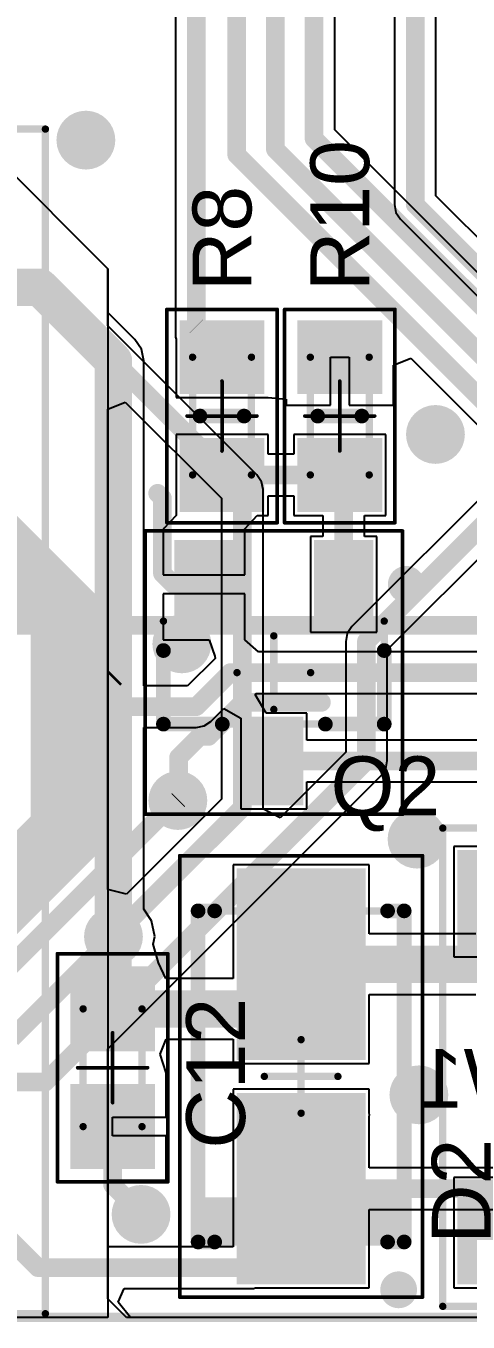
# Model space of a CAD drawing. Header units: inches. Extents: x -2.6 to 46, y -0.6 to 52.9.
# Drawn here: x 27.44 to 33.44, y -0.06 to 17.55 of the extents above; entities that cross this region are included whole.
import ezdxf

# ---------------------------------------------------------------- set-up
doc = ezdxf.new("R2010")
doc.units = ezdxf.units.IN
for name, color, linetype in [('Bottom Layer', 5, 'Continuous'), ('Bottom Overlay', 54, 'Continuous'), ('Bottom Paste', 16, 'Continuous'), ('Bottom Solder', 6, 'Continuous'), ('Mechanical 1', 6, 'Continuous'), ('Mechanical 13', 56, 'Continuous'), ('Mechanical 15', 56, 'Continuous'), ('Multi-Layer', 9, 'Continuous'), ('Top Layer', 1, 'Continuous'), ('Top Overlay', 2, 'Continuous'), ('Top Paste', 8, 'Continuous'), ('Top Solder', 216, 'Continuous')]:
    doc.layers.add(name, color=color, linetype=linetype)
doc.styles.add('Arial', font='', dxfattribs={"height": 0.2})
doc.styles.get('Arial').set_extended_font_data('Arial')

msp = doc.modelspace()

# ---------------------------------------------------------------- hatches: boundary and pattern name
at = {"layer": 'Bottom Layer'}
h = msp.add_hatch(color=5, dxfattribs=at)
edge = h.paths.add_edge_path()
edge.add_arc((28.25, 16), 0.4, 0, 360)
h = msp.add_hatch(color=5, dxfattribs=at)
edge = h.paths.add_edge_path()
edge.add_arc((33, 12), 0.4, 0, 360)
h = msp.add_hatch(color=5, dxfattribs=at)
edge = h.paths.add_edge_path()
edge.add_arc((29.554, 9.154), 0.4, 0, 360)
h = msp.add_hatch(color=5, dxfattribs=at)
edge = h.paths.add_edge_path()
edge.add_arc((29.5, 7.025), 0.4, 0, 360)
h = msp.add_hatch(color=5, dxfattribs=at)
edge = h.paths.add_edge_path()
edge.add_arc((32.75, 6.5), 0.4, 0, 360)
for points in [[(35.4, 5.05), (33.4, 5.05), (33.4, 6.25), (35.4, 6.25)], [(35.4, 0.55), (33.4, 0.55), (33.4, 1.75), (35.4, 1.75)]]:
    msp.add_hatch(color=5, dxfattribs=at).paths.add_polyline_path(points)
h = msp.add_hatch(color=5, dxfattribs=at)
edge = h.paths.add_edge_path()
edge.add_arc((28.625, 5.175), 0.4, 0, 360)
h = msp.add_hatch(color=5, dxfattribs=at)
edge = h.paths.add_edge_path()
edge.add_arc((32.775, 3.025), 0.4, 0, 360)
h = msp.add_hatch(color=5, dxfattribs=at)
edge = h.paths.add_edge_path()
edge.add_arc((29, 1.4), 0.4, 0, 360)
at = {"layer": 'Bottom Paste'}
for points in [[(35.4, 5.05), (33.4, 5.05), (33.4, 6.25), (35.4, 6.25)], [(35.4, 0.55), (33.4, 0.55), (33.4, 1.75), (35.4, 1.75)]]:
    msp.add_hatch(color=16, dxfattribs=at).paths.add_polyline_path(points)
at = {"layer": 'Bottom Solder'}
for points in [[(35.502, 4.948), (33.298, 4.948), (33.298, 6.352), (35.502, 6.352)], [(35.502, 0.448), (33.298, 0.448), (33.298, 1.852), (35.502, 1.852)]]:
    msp.add_hatch(color=6, dxfattribs=at).paths.add_polyline_path(points)
at = {"layer": 'Mechanical 13'}
msp.add_hatch(color=56, dxfattribs=at).paths.add_polyline_path([(29.78, 1.63), (29.78, 1.025), (32.57, 1.025), (32.57, 1.63)])
at = {"layer": 'Top Layer'}
h = msp.add_hatch(color=1, dxfattribs=at)
edge = h.paths.add_edge_path()
edge.add_arc((28.25, 16), 0.4, 0, 360)
for points in [[(29.625, 13.45), (30.575, 13.45), (30.575, 12.65), (29.625, 12.65)], [(31.225, 13.45), (32.175, 13.45), (32.175, 12.65), (31.225, 12.65)], [(30.575, 11.05), (29.625, 11.05), (29.625, 11.85), (30.575, 11.85)], [(32.175, 11.05), (31.225, 11.05), (31.225, 11.85), (32.175, 11.85)], [(29.554, 10.463), (30.154, 10.463), (30.154, 9.463), (29.554, 9.463)], [(31.454, 10.463), (32.054, 10.463), (32.054, 9.463), (31.454, 9.463)], [(30.504, 8.063), (31.104, 8.063), (31.104, 7.063), (30.504, 7.063)], [(30.4, 6), (31.95, 6), (31.95, 3.6), (30.4, 3.6)], [(29.088, 3.718), (28.138, 3.718), (28.138, 4.668), (29.088, 4.668)], [(29.088, 2.118), (28.138, 2.118), (28.138, 3.068), (29.088, 3.068)], [(30.4, 2.95), (31.95, 2.95), (31.95, 0.55), (30.4, 0.55)]]:
    msp.add_hatch(color=1, dxfattribs=at).paths.add_polyline_path(points)
h = msp.add_hatch(color=1, dxfattribs=at)
edge = h.paths.add_edge_path()
edge.add_arc((33, 12), 0.4, 0, 360)
h = msp.add_hatch(color=1, dxfattribs=at)
edge = h.paths.add_edge_path()
edge.add_arc((29.554, 9.154), 0.4, 0, 360)
h = msp.add_hatch(color=1, dxfattribs=at)
edge = h.paths.add_edge_path()
edge.add_arc((29.5, 7.025), 0.4, 0, 360)
h = msp.add_hatch(color=1, dxfattribs=at)
edge = h.paths.add_edge_path()
edge.add_arc((32.75, 6.5), 0.4, 0, 360)
h = msp.add_hatch(color=1, dxfattribs=at)
edge = h.paths.add_edge_path()
edge.add_arc((28.625, 5.175), 0.4, 0, 360)
h = msp.add_hatch(color=1, dxfattribs=at)
edge = h.paths.add_edge_path()
edge.add_arc((32.775, 3.025), 0.4, 0, 360)
h = msp.add_hatch(color=1, dxfattribs=at)
edge = h.paths.add_edge_path()
edge.add_arc((29, 1.4), 0.4, 0, 360)
at = {"layer": 'Top Paste'}
for points in [[(29.625, 13.45), (30.575, 13.45), (30.575, 12.65), (29.625, 12.65)], [(31.225, 13.45), (32.175, 13.45), (32.175, 12.65), (31.225, 12.65)], [(30.575, 11.05), (29.625, 11.05), (29.625, 11.85), (30.575, 11.85)], [(32.175, 11.05), (31.225, 11.05), (31.225, 11.85), (32.175, 11.85)], [(29.554, 10.463), (30.154, 10.463), (30.154, 9.463), (29.554, 9.463)], [(31.454, 10.463), (32.054, 10.463), (32.054, 9.463), (31.454, 9.463)], [(30.504, 8.063), (31.104, 8.063), (31.104, 7.063), (30.504, 7.063)], [(30.4, 6), (31.95, 6), (31.95, 3.6), (30.4, 3.6)], [(29.088, 3.718), (28.138, 3.718), (28.138, 4.668), (29.088, 4.668)], [(29.088, 2.118), (28.138, 2.118), (28.138, 3.068), (29.088, 3.068)], [(30.4, 2.95), (31.95, 2.95), (31.95, 0.55), (30.4, 0.55)]]:
    msp.add_hatch(color=8, dxfattribs=at).paths.add_polyline_path(points)
at = {"layer": 'Top Solder'}
for points in [[(29.523, 13.552), (30.677, 13.552), (30.677, 12.548), (29.523, 12.548)], [(31.123, 13.552), (32.277, 13.552), (32.277, 12.548), (31.123, 12.548)], [(30.677, 10.948), (29.523, 10.948), (29.523, 11.952), (30.677, 11.952)], [(32.277, 10.948), (31.123, 10.948), (31.123, 11.952), (32.277, 11.952)], [(29.452, 10.565), (30.256, 10.565), (30.256, 9.361), (29.452, 9.361)], [(31.352, 10.565), (32.156, 10.565), (32.156, 9.361), (31.352, 9.361)], [(30.402, 8.165), (31.206, 8.165), (31.206, 6.961), (30.402, 6.961)], [(30.298, 6.102), (32.052, 6.102), (32.052, 3.498), (30.298, 3.498)], [(29.19, 3.616), (28.037, 3.616), (28.037, 4.77), (29.19, 4.77)], [(29.19, 2.016), (28.037, 2.016), (28.037, 3.17), (29.19, 3.17)], [(30.298, 3.052), (32.052, 3.052), (32.052, 0.448), (30.298, 0.448)]]:
    msp.add_hatch(color=216, dxfattribs=at).paths.add_polyline_path(points)

# ---------------------------------------------------------------- linework, layer by layer
at = {"layer": 'Bottom Layer'}
for p, q in [((32.443, 18.15), (32.443, 15.125)), ((33.007, 15.242), (33.007, 18.033)), ((28.55, 14.253), (26.438, 16.365)), ((34.692, 13.557), (33.007, 15.242)), ((32.443, 15.125), (32.443, 15.125)), ((32.443, 15.125), (32.464, 15.017)), ((32.464, 15.017), (32.525, 14.925)), ((32.525, 14.925), (34.375, 13.075)), ((28.55, 13.474), (28.55, 14.253)), ((30.575, 11.45), (28.55, 13.474)), ((28.55, 12.344), (28.785, 12.441)), ((28.55, 5.816), (28.55, 12.344)), ((28.785, 12.441), (30.093, 11.133)), ((34.95, 12.475), (31.863, 9.388)), ((32.345, 9.071), (35.267, 11.993)), ((30.636, 11.358), (30.575, 11.45)), ((30.575, 11.45), (30.575, 11.45)), ((30.657, 11.25), (30.636, 11.358)), ((30.093, 11.133), (30.093, 7.042)), ((30.657, 6.925), (30.657, 11.25)), ((30.657, 11.25), (30.657, 11.25)), ((31.863, 9.388), (31.802, 9.296)), ((31.802, 9.296), (31.781, 9.188)), ((31.781, 9.188), (31.781, 9.188)), ((31.781, 9.188), (31.781, 7.68)), ((32.345, 7.563), (32.345, 9.071)), ((31.781, 7.68), (30.889, 6.789)), ((32.263, 7.363), (32.324, 7.455)), ((32.324, 7.455), (32.345, 7.563)), ((28.55, 3.651), (32.263, 7.363)), ((32.263, 7.363), (32.263, 7.363)), ((30.093, 7.042), (28.804, 5.753)), ((30.655, 6.914), (30.657, 6.925)), ((30.889, 6.789), (30.655, 6.914)), ((35.55, 6.4), (33.25, 6.4)), ((33.25, 6.4), (33.25, 4.9)), ((28.804, 5.753), (28.55, 5.816)), ((33.25, 4.9), (35.55, 4.9)), ((28.55, 0.254), (28.55, 3.651)), ((35.55, 1.9), (33.25, 1.9)), ((33.25, 1.9), (33.25, 0.4)), ((33.25, 0.4), (35.55, 0.4)), ((28.804, 0), (28.55, 0.254)), ((45, 0), (28.804, 0))]:
    msp.add_line(p, q, dxfattribs=at)
for points in [[(32.725, 15.125, 0.254, 0.254, 0), (32.725, 18.15, 0.254, 0.254, 0)], [(32.725, 15.125, 0.254, 0.254, 0), (34.575, 13.275, 0.254, 0.254, 0)], [(23.95, 14, 0.254, 0.254, 0), (27.625, 14, 0.254, 0.254, 0)], [(27.625, 14, 0.254, 0.254, 0), (30.375, 11.25, 0.254, 0.254, 0)], [(32.063, 9.188, 0.254, 0.254, 0), (35.15, 12.275, 0.254, 0.254, 0)], [(30.375, 6.925, 0.254, 0.254, 0), (30.375, 11.25, 0.254, 0.254, 0)], [(32.063, 7.563, 0.254, 0.254, 0), (32.063, 9.188, 0.254, 0.254, 0)], [(27.7, 3.2, 0.254, 0.254, 0), (32.063, 7.563, 0.254, 0.254, 0)], [(26.75, 4.3, 0.254, 0.254, 0), (29.475, 7.025, 0.254, 0.254, 0)], [(28.625, 5.175, 0.254, 0.254, 0), (30.375, 6.925, 0.254, 0.254, 0)], [(29.475, 7.025, 0.254, 0.254, 0), (29.5, 7.025, 0.254, 0.254, 0)], [(27.242, 3.792, 0.254, 0.254, 0), (28.625, 5.175, 0.254, 0.254, 0)], [(22.8, 3.2, 0.254, 0.254, 0), (27.7, 3.2, 0.254, 0.254, 0)]]:
    msp.add_lwpolyline(points, format="xyseb", dxfattribs=at)
for points in [[(32.661, 15.125, 0.127, 0.127, 1), (32.788, 15.125, 0.127, 0.127, 1)], [(32.661, 15.125, 0.127, 0.127, 1), (32.788, 15.125, 0.127, 0.127, 1)], [(27.562, 14, 0.127, 0.127, 1), (27.689, 14, 0.127, 0.127, 1)], [(27.562, 14, 0.127, 0.127, 1), (27.689, 14, 0.127, 0.127, 1)], [(30.311, 11.25, 0.127, 0.127, 1), (30.438, 11.25, 0.127, 0.127, 1)], [(30.311, 11.25, 0.127, 0.127, 1), (30.438, 11.25, 0.127, 0.127, 1)], [(31.999, 9.188, 0.127, 0.127, 1), (32.126, 9.188, 0.127, 0.127, 1)], [(31.999, 9.188, 0.127, 0.127, 1), (32.126, 9.188, 0.127, 0.127, 1)], [(31.999, 7.563, 0.127, 0.127, 1), (32.126, 7.563, 0.127, 0.127, 1)], [(31.999, 7.563, 0.127, 0.127, 1), (32.126, 7.563, 0.127, 0.127, 1)], [(29.411, 7.025, 0.127, 0.127, 1), (29.538, 7.025, 0.127, 0.127, 1)], [(29.411, 7.025, 0.127, 0.127, 1), (29.538, 7.025, 0.127, 0.127, 1)], [(29.436, 7.025, 0.127, 0.127, 1), (29.563, 7.025, 0.127, 0.127, 1)], [(30.311, 6.925, 0.127, 0.127, 1), (30.438, 6.925, 0.127, 0.127, 1)], [(30.311, 6.925, 0.127, 0.127, 1), (30.438, 6.925, 0.127, 0.127, 1)], [(28.561, 5.175, 0.127, 0.127, 1), (28.688, 5.175, 0.127, 0.127, 1)], [(28.561, 5.175, 0.127, 0.127, 1), (28.688, 5.175, 0.127, 0.127, 1)], [(27.637, 3.2, 0.127, 0.127, 1), (27.764, 3.2, 0.127, 0.127, 1)], [(27.637, 3.2, 0.127, 0.127, 1), (27.764, 3.2, 0.127, 0.127, 1)]]:
    msp.add_lwpolyline(points, format="xyseb", close=True, dxfattribs=at)
at = {"layer": 'Bottom Overlay'}
for points in [[(26, 11.5, 1, 1, 0), (28, 9.5, 1, 1, 0)], [(28, 6.6, 1, 1, 0), (28, 9.5, 1, 1, 0)], [(26.8, 5.4, 1, 1, 0), (28, 6.6, 1, 1, 0)]]:
    msp.add_lwpolyline(points, format="xyseb", dxfattribs=at)
for points in [[(27.75, 9.5, 0.5, 0.5, 1), (28.25, 9.5, 0.5, 0.5, 1)], [(27.75, 9.5, 0.5, 0.5, 1), (28.25, 9.5, 0.5, 0.5, 1)], [(27.75, 6.6, 0.5, 0.5, 1), (28.25, 6.6, 0.5, 0.5, 1)], [(27.75, 6.6, 0.5, 0.5, 1), (28.25, 6.6, 0.5, 0.5, 1)]]:
    msp.add_lwpolyline(points, format="xyseb", close=True, dxfattribs=at)
at = {"layer": 'Mechanical 1'}
msp.add_lwpolyline([(0, 0, 0.127, 0.127, 0), (45, 0, 0.127, 0.127, 0)], format="xyseb", dxfattribs=at)
at = {"layer": 'Mechanical 13'}
for points in [[(29.7, 11.45, 0.1, 0.1, 0), (29.7, 13.05, 0.1, 0.1, 0)], [(29.7, 13.05, 0.1, 0.1, 0), (30.5, 13.05, 0.1, 0.1, 0)], [(30.5, 11.45, 0.1, 0.1, 0), (30.5, 13.05, 0.1, 0.1, 0)], [(31.3, 11.45, 0.1, 0.1, 0), (31.3, 13.05, 0.1, 0.1, 0)], [(31.3, 13.05, 0.1, 0.1, 0), (32.1, 13.05, 0.1, 0.1, 0)], [(32.1, 11.45, 0.1, 0.1, 0), (32.1, 13.05, 0.1, 0.1, 0)], [(29.7, 11.45, 0.1, 0.1, 0), (30.5, 11.45, 0.1, 0.1, 0)], [(31.3, 11.45, 0.1, 0.1, 0), (32.1, 11.45, 0.1, 0.1, 0)], [(1.15, 9.405, 0.254, 0.254, 0), (43.85, 9.405, 0.254, 0.254, 0)], [(29.304, 9.463, 0.1, 0.1, 0), (32.304, 9.463, 0.1, 0.1, 0)], [(29.304, 8.063, 0.1, 0.1, 0), (29.304, 9.463, 0.1, 0.1, 0)], [(32.304, 8.063, 0.1, 0.1, 0), (32.304, 9.463, 0.1, 0.1, 0)], [(29.304, 8.063, 0.1, 0.1, 0), (32.304, 8.063, 0.1, 0.1, 0)], [(29.78, 5.525, 0.1, 0.1, 0), (32.57, 5.525, 0.1, 0.1, 0)], [(29.78, 1.025, 0.1, 0.1, 0), (29.78, 5.525, 0.1, 0.1, 0)], [(32.57, 1.025, 0.1, 0.1, 0), (32.57, 5.525, 0.1, 0.1, 0)], [(28.213, 4.193, 0.1, 0.1, 0), (29.013, 4.193, 0.1, 0.1, 0)], [(28.213, 2.593, 0.1, 0.1, 0), (28.213, 4.193, 0.1, 0.1, 0)], [(29.013, 2.593, 0.1, 0.1, 0), (29.013, 4.193, 0.1, 0.1, 0)], [(28.213, 2.593, 0.1, 0.1, 0), (29.013, 2.593, 0.1, 0.1, 0)], [(29.78, 1.025, 0.1, 0.1, 0), (32.57, 1.025, 0.1, 0.1, 0)]]:
    msp.add_lwpolyline(points, format="xyseb", dxfattribs=at)
for points in [[(29.675, 13.05, 0.05, 0.05, 1), (29.725, 13.05, 0.05, 0.05, 1)], [(29.675, 13.05, 0.05, 0.05, 1), (29.725, 13.05, 0.05, 0.05, 1)], [(30.475, 13.05, 0.05, 0.05, 1), (30.525, 13.05, 0.05, 0.05, 1)], [(30.475, 13.05, 0.05, 0.05, 1), (30.525, 13.05, 0.05, 0.05, 1)], [(31.275, 13.05, 0.05, 0.05, 1), (31.325, 13.05, 0.05, 0.05, 1)], [(31.275, 13.05, 0.05, 0.05, 1), (31.325, 13.05, 0.05, 0.05, 1)], [(32.075, 13.05, 0.05, 0.05, 1), (32.125, 13.05, 0.05, 0.05, 1)], [(32.075, 13.05, 0.05, 0.05, 1), (32.125, 13.05, 0.05, 0.05, 1)], [(29.675, 11.45, 0.05, 0.05, 1), (29.725, 11.45, 0.05, 0.05, 1)], [(29.675, 11.45, 0.05, 0.05, 1), (29.725, 11.45, 0.05, 0.05, 1)], [(30.475, 11.45, 0.05, 0.05, 1), (30.525, 11.45, 0.05, 0.05, 1)], [(30.475, 11.45, 0.05, 0.05, 1), (30.525, 11.45, 0.05, 0.05, 1)], [(31.275, 11.45, 0.05, 0.05, 1), (31.325, 11.45, 0.05, 0.05, 1)], [(31.275, 11.45, 0.05, 0.05, 1), (31.325, 11.45, 0.05, 0.05, 1)], [(32.075, 11.45, 0.05, 0.05, 1), (32.125, 11.45, 0.05, 0.05, 1)], [(32.075, 11.45, 0.05, 0.05, 1), (32.125, 11.45, 0.05, 0.05, 1)], [(29.279, 9.463, 0.05, 0.05, 1), (29.329, 9.463, 0.05, 0.05, 1)], [(29.279, 9.463, 0.05, 0.05, 1), (29.329, 9.463, 0.05, 0.05, 1)], [(32.279, 9.463, 0.05, 0.05, 1), (32.329, 9.463, 0.05, 0.05, 1)], [(32.279, 9.463, 0.05, 0.05, 1), (32.329, 9.463, 0.05, 0.05, 1)], [(29.279, 8.063, 0.05, 0.05, 1), (29.329, 8.063, 0.05, 0.05, 1)], [(29.279, 8.063, 0.05, 0.05, 1), (29.329, 8.063, 0.05, 0.05, 1)], [(32.279, 8.063, 0.05, 0.05, 1), (32.329, 8.063, 0.05, 0.05, 1)], [(32.279, 8.063, 0.05, 0.05, 1), (32.329, 8.063, 0.05, 0.05, 1)], [(29.755, 5.525, 0.05, 0.05, 1), (29.805, 5.525, 0.05, 0.05, 1)], [(29.755, 5.525, 0.05, 0.05, 1), (29.805, 5.525, 0.05, 0.05, 1)], [(32.545, 5.525, 0.05, 0.05, 1), (32.595, 5.525, 0.05, 0.05, 1)], [(32.545, 5.525, 0.05, 0.05, 1), (32.595, 5.525, 0.05, 0.05, 1)], [(28.188, 4.193, 0.05, 0.05, 1), (28.238, 4.193, 0.05, 0.05, 1)], [(28.188, 4.193, 0.05, 0.05, 1), (28.238, 4.193, 0.05, 0.05, 1)], [(28.988, 4.193, 0.05, 0.05, 1), (29.038, 4.193, 0.05, 0.05, 1)], [(28.988, 4.193, 0.05, 0.05, 1), (29.038, 4.193, 0.05, 0.05, 1)], [(28.188, 2.593, 0.05, 0.05, 1), (28.238, 2.593, 0.05, 0.05, 1)], [(28.188, 2.593, 0.05, 0.05, 1), (28.238, 2.593, 0.05, 0.05, 1)], [(28.988, 2.593, 0.05, 0.05, 1), (29.038, 2.593, 0.05, 0.05, 1)], [(28.988, 2.593, 0.05, 0.05, 1), (29.038, 2.593, 0.05, 0.05, 1)], [(29.755, 1.025, 0.05, 0.05, 1), (29.805, 1.025, 0.05, 0.05, 1)], [(29.755, 1.025, 0.05, 0.05, 1), (29.805, 1.025, 0.05, 0.05, 1)], [(32.545, 1.025, 0.05, 0.05, 1), (32.595, 1.025, 0.05, 0.05, 1)], [(32.545, 1.025, 0.05, 0.05, 1), (32.595, 1.025, 0.05, 0.05, 1)]]:
    msp.add_lwpolyline(points, format="xyseb", close=True, dxfattribs=at)
at = {"layer": 'Mechanical 15'}
for points in [[(7.9, 16.15, 0.1, 0.1, 0), (27.7, 16.15, 0.1, 0.1, 0)], [(27.7, 0.05, 0.1, 0.1, 0), (27.7, 16.15, 0.1, 0.1, 0)], [(29.35, 13.7, 0.05, 0.05, 0), (30.85, 13.7, 0.05, 0.05, 0)], [(29.35, 10.8, 0.05, 0.05, 0), (29.35, 13.7, 0.05, 0.05, 0)], [(30.85, 10.8, 0.05, 0.05, 0), (30.85, 13.7, 0.05, 0.05, 0)], [(30.95, 13.7, 0.05, 0.05, 0), (32.45, 13.7, 0.05, 0.05, 0)], [(30.95, 10.8, 0.05, 0.05, 0), (30.95, 13.7, 0.05, 0.05, 0)], [(32.45, 10.8, 0.05, 0.05, 0), (32.45, 13.7, 0.05, 0.05, 0)], [(30.1, 11.775, 0.05, 0.05, 0), (30.1, 12.725, 0.05, 0.05, 0)], [(31.7, 11.775, 0.05, 0.05, 0), (31.7, 12.725, 0.05, 0.05, 0)], [(29.625, 12.25, 0.05, 0.05, 0), (30.575, 12.25, 0.05, 0.05, 0)], [(31.225, 12.25, 0.05, 0.05, 0), (32.175, 12.25, 0.05, 0.05, 0)], [(29.35, 10.8, 0.05, 0.05, 0), (30.85, 10.8, 0.05, 0.05, 0)], [(30.95, 10.8, 0.05, 0.05, 0), (32.45, 10.8, 0.05, 0.05, 0)], [(29.054, 10.688, 0.05, 0.05, 0), (32.554, 10.688, 0.05, 0.05, 0)], [(29.054, 6.838, 0.05, 0.05, 0), (29.054, 10.688, 0.05, 0.05, 0)], [(32.554, 6.838, 0.05, 0.05, 0), (32.554, 10.688, 0.05, 0.05, 0)], [(30.804, 8.263, 0.1, 0.1, 0), (30.804, 9.263, 0.1, 0.1, 0)], [(30.304, 8.763, 0.1, 0.1, 0), (31.304, 8.763, 0.1, 0.1, 0)], [(29.054, 6.838, 0.05, 0.05, 0), (32.554, 6.838, 0.05, 0.05, 0)], [(33.1, 6.65, 0.1, 0.1, 0), (44.85, 6.65, 0.1, 0.1, 0)], [(33.1, 0.15, 0.1, 0.1, 0), (33.1, 6.65, 0.1, 0.1, 0)], [(29.525, 6.275, 0.05, 0.05, 0), (32.825, 6.275, 0.05, 0.05, 0)], [(29.525, 0.275, 0.05, 0.05, 0), (29.525, 6.275, 0.05, 0.05, 0)], [(32.825, 0.275, 0.05, 0.05, 0), (32.825, 6.275, 0.05, 0.05, 0)], [(27.863, 1.843, 0.05, 0.05, 0), (27.863, 4.943, 0.05, 0.05, 0)], [(27.863, 4.943, 0.05, 0.05, 0), (29.363, 4.943, 0.05, 0.05, 0)], [(29.363, 1.843, 0.05, 0.05, 0), (29.363, 4.943, 0.05, 0.05, 0)], [(29.363, 4.943, 0.05, 0.05, 0), (29.363, 4.943, 0.05, 0.05, 0)], [(28.613, 2.918, 0.05, 0.05, 0), (28.613, 3.868, 0.05, 0.05, 0)], [(31.175, 2.775, 0.1, 0.1, 0), (31.175, 3.775, 0.1, 0.1, 0)], [(28.138, 3.393, 0.05, 0.05, 0), (29.088, 3.393, 0.05, 0.05, 0)], [(30.675, 3.275, 0.1, 0.1, 0), (31.675, 3.275, 0.1, 0.1, 0)], [(27.863, 1.843, 0.05, 0.05, 0), (27.863, 1.843, 0.05, 0.05, 0)], [(27.863, 1.843, 0.05, 0.05, 0), (29.363, 1.843, 0.05, 0.05, 0)], [(29.525, 0.275, 0.05, 0.05, 0), (32.825, 0.275, 0.05, 0.05, 0)], [(33.1, 0.15, 0.1, 0.1, 0), (44.85, 0.15, 0.1, 0.1, 0)], [(7.9, 0.05, 0.1, 0.1, 0), (27.7, 0.05, 0.1, 0.1, 0)]]:
    msp.add_lwpolyline(points, format="xyseb", dxfattribs=at)
for points in [[(27.675, 16.15, 0.05, 0.05, 1), (27.725, 16.15, 0.05, 0.05, 1)], [(27.675, 16.15, 0.05, 0.05, 1), (27.725, 16.15, 0.05, 0.05, 1)], [(29.338, 13.7, 0.025, 0.025, 1), (29.362, 13.7, 0.025, 0.025, 1)], [(29.338, 13.7, 0.025, 0.025, 1), (29.362, 13.7, 0.025, 0.025, 1)], [(30.837, 13.7, 0.025, 0.025, 1), (30.862, 13.7, 0.025, 0.025, 1)], [(30.837, 13.7, 0.025, 0.025, 1), (30.862, 13.7, 0.025, 0.025, 1)], [(30.938, 13.7, 0.025, 0.025, 1), (30.963, 13.7, 0.025, 0.025, 1)], [(30.938, 13.7, 0.025, 0.025, 1), (30.963, 13.7, 0.025, 0.025, 1)], [(32.437, 13.7, 0.025, 0.025, 1), (32.462, 13.7, 0.025, 0.025, 1)], [(32.437, 13.7, 0.025, 0.025, 1), (32.462, 13.7, 0.025, 0.025, 1)], [(30.087, 12.725, 0.025, 0.025, 1), (30.112, 12.725, 0.025, 0.025, 1)], [(31.688, 12.725, 0.025, 0.025, 1), (31.712, 12.725, 0.025, 0.025, 1)], [(29.612, 12.25, 0.025, 0.025, 1), (29.637, 12.25, 0.025, 0.025, 1)], [(30.562, 12.25, 0.025, 0.025, 1), (30.587, 12.25, 0.025, 0.025, 1)], [(31.213, 12.25, 0.025, 0.025, 1), (31.237, 12.25, 0.025, 0.025, 1)], [(32.162, 12.25, 0.025, 0.025, 1), (32.187, 12.25, 0.025, 0.025, 1)], [(30.087, 11.775, 0.025, 0.025, 1), (30.112, 11.775, 0.025, 0.025, 1)], [(31.688, 11.775, 0.025, 0.025, 1), (31.712, 11.775, 0.025, 0.025, 1)], [(29.338, 10.8, 0.025, 0.025, 1), (29.362, 10.8, 0.025, 0.025, 1)], [(29.338, 10.8, 0.025, 0.025, 1), (29.362, 10.8, 0.025, 0.025, 1)], [(30.837, 10.8, 0.025, 0.025, 1), (30.862, 10.8, 0.025, 0.025, 1)], [(30.837, 10.8, 0.025, 0.025, 1), (30.862, 10.8, 0.025, 0.025, 1)], [(30.938, 10.8, 0.025, 0.025, 1), (30.963, 10.8, 0.025, 0.025, 1)], [(30.938, 10.8, 0.025, 0.025, 1), (30.963, 10.8, 0.025, 0.025, 1)], [(32.437, 10.8, 0.025, 0.025, 1), (32.462, 10.8, 0.025, 0.025, 1)], [(32.437, 10.8, 0.025, 0.025, 1), (32.462, 10.8, 0.025, 0.025, 1)], [(29.041, 10.688, 0.025, 0.025, 1), (29.066, 10.688, 0.025, 0.025, 1)], [(29.041, 10.688, 0.025, 0.025, 1), (29.066, 10.688, 0.025, 0.025, 1)], [(32.541, 10.688, 0.025, 0.025, 1), (32.566, 10.688, 0.025, 0.025, 1)], [(32.541, 10.688, 0.025, 0.025, 1), (32.566, 10.688, 0.025, 0.025, 1)], [(30.779, 9.263, 0.05, 0.05, 1), (30.829, 9.263, 0.05, 0.05, 1)], [(30.279, 8.763, 0.05, 0.05, 1), (30.329, 8.763, 0.05, 0.05, 1)], [(31.279, 8.763, 0.05, 0.05, 1), (31.329, 8.763, 0.05, 0.05, 1)], [(30.779, 8.263, 0.05, 0.05, 1), (30.829, 8.263, 0.05, 0.05, 1)], [(29.041, 6.838, 0.025, 0.025, 1), (29.066, 6.838, 0.025, 0.025, 1)], [(29.041, 6.838, 0.025, 0.025, 1), (29.066, 6.838, 0.025, 0.025, 1)], [(32.541, 6.838, 0.025, 0.025, 1), (32.566, 6.838, 0.025, 0.025, 1)], [(32.541, 6.838, 0.025, 0.025, 1), (32.566, 6.838, 0.025, 0.025, 1)], [(33.075, 6.65, 0.05, 0.05, 1), (33.125, 6.65, 0.05, 0.05, 1)], [(33.075, 6.65, 0.05, 0.05, 1), (33.125, 6.65, 0.05, 0.05, 1)], [(29.513, 6.275, 0.025, 0.025, 1), (29.537, 6.275, 0.025, 0.025, 1)], [(29.513, 6.275, 0.025, 0.025, 1), (29.537, 6.275, 0.025, 0.025, 1)], [(32.812, 6.275, 0.025, 0.025, 1), (32.837, 6.275, 0.025, 0.025, 1)], [(32.812, 6.275, 0.025, 0.025, 1), (32.837, 6.275, 0.025, 0.025, 1)], [(27.851, 4.943, 0.025, 0.025, 1), (27.876, 4.943, 0.025, 0.025, 1)], [(27.851, 4.943, 0.025, 0.025, 1), (27.876, 4.943, 0.025, 0.025, 1)], [(29.351, 4.943, 0.025, 0.025, 1), (29.376, 4.943, 0.025, 0.025, 1)], [(29.351, 4.943, 0.025, 0.025, 1), (29.376, 4.943, 0.025, 0.025, 1)], [(29.351, 4.943, 0.025, 0.025, 1), (29.376, 4.943, 0.025, 0.025, 1)], [(29.351, 4.943, 0.025, 0.025, 1), (29.376, 4.943, 0.025, 0.025, 1)], [(28.601, 3.868, 0.025, 0.025, 1), (28.626, 3.868, 0.025, 0.025, 1)], [(31.15, 3.775, 0.05, 0.05, 1), (31.2, 3.775, 0.05, 0.05, 1)], [(28.126, 3.393, 0.025, 0.025, 1), (28.151, 3.393, 0.025, 0.025, 1)], [(29.076, 3.393, 0.025, 0.025, 1), (29.101, 3.393, 0.025, 0.025, 1)], [(30.65, 3.275, 0.05, 0.05, 1), (30.7, 3.275, 0.05, 0.05, 1)], [(31.65, 3.275, 0.05, 0.05, 1), (31.7, 3.275, 0.05, 0.05, 1)], [(28.601, 2.918, 0.025, 0.025, 1), (28.626, 2.918, 0.025, 0.025, 1)], [(31.15, 2.775, 0.05, 0.05, 1), (31.2, 2.775, 0.05, 0.05, 1)], [(27.851, 1.843, 0.025, 0.025, 1), (27.876, 1.843, 0.025, 0.025, 1)], [(27.851, 1.843, 0.025, 0.025, 1), (27.876, 1.843, 0.025, 0.025, 1)], [(27.851, 1.843, 0.025, 0.025, 1), (27.876, 1.843, 0.025, 0.025, 1)], [(27.851, 1.843, 0.025, 0.025, 1), (27.876, 1.843, 0.025, 0.025, 1)], [(29.351, 1.843, 0.025, 0.025, 1), (29.376, 1.843, 0.025, 0.025, 1)], [(29.351, 1.843, 0.025, 0.025, 1), (29.376, 1.843, 0.025, 0.025, 1)], [(29.513, 0.275, 0.025, 0.025, 1), (29.537, 0.275, 0.025, 0.025, 1)], [(29.513, 0.275, 0.025, 0.025, 1), (29.537, 0.275, 0.025, 0.025, 1)], [(32.812, 0.275, 0.025, 0.025, 1), (32.837, 0.275, 0.025, 0.025, 1)], [(32.812, 0.275, 0.025, 0.025, 1), (32.837, 0.275, 0.025, 0.025, 1)], [(33.075, 0.15, 0.05, 0.05, 1), (33.125, 0.15, 0.05, 0.05, 1)], [(33.075, 0.15, 0.05, 0.05, 1), (33.125, 0.15, 0.05, 0.05, 1)], [(27.675, 0.05, 0.05, 0.05, 1), (27.725, 0.05, 0.05, 0.05, 1)], [(27.675, 0.05, 0.05, 0.05, 1), (27.725, 0.05, 0.05, 0.05, 1)]]:
    msp.add_lwpolyline(points, format="xyseb", close=True, dxfattribs=at)
at = {"layer": 'Multi-Layer'}
for p, q in [((26.438, 16.365), (28.55, 14.253)), ((28.55, 14.253), (28.55, 0)), ((28.55, 0), (0, 0))]:
    msp.add_line(p, q, dxfattribs=at)
at = {"layer": 'Top Layer'}
for p, q in [((31.632, 16.138), (31.632, 20.442)), ((29.468, 17.808), (29.468, 13.472)), ((28.55, 14.253), (26.438, 16.365)), ((34.813, 12.957), (31.632, 16.138)), ((28.55, 13.658), (28.55, 14.253)), ((28.916, 13.291), (28.55, 13.658)), ((29.468, 13.472), (29.468, 13.472)), ((29.468, 13.472), (29.47, 13.462)), ((29.47, 13.462), (29.47, 13.323)), ((29.006, 13.158), (28.916, 13.291)), ((29.47, 13.323), (29.47, 13.323)), ((29.47, 13.323), (29.475, 13.296)), ((29.475, 13.296), (29.475, 12.5)), ((29.037, 13), (29.006, 13.158)), ((31.573, 12.396), (31.573, 13.05)), ((31.573, 13.05), (31.827, 13.05)), ((31.827, 13.05), (31.827, 12.396)), ((32.429, 12.94), (32.664, 13.037)), ((32.664, 13.037), (34.718, 10.983)), ((29.037, 8.582), (29.037, 13)), ((32.429, 12.396), (32.429, 12.94)), ((29.475, 12.5), (30.725, 12.5)), ((30.725, 12.5), (30.725, 12.5)), ((30.725, 12.5), (30.971, 12.481)), ((30.971, 12.481), (30.971, 12.396)), ((30.971, 12.396), (31.573, 12.396)), ((31.827, 12.396), (32.429, 12.396)), ((30.725, 12), (29.475, 12)), ((29.475, 12), (29.475, 10.971)), ((30.725, 11.732), (30.725, 12)), ((32.325, 12), (31.075, 12)), ((31.075, 12), (31.075, 11.732)), ((32.325, 10.9), (32.325, 12)), ((31.075, 11.732), (30.725, 11.732)), ((30.725, 10.9), (30.725, 11.168)), ((30.725, 11.168), (31.075, 11.168)), ((31.075, 11.168), (31.075, 10.9)), ((29.475, 10.971), (29.475, 10.9)), ((29.475, 10.9), (29.304, 10.717)), ((30.408, 10.717), (30.579, 10.9)), ((30.579, 10.9), (30.725, 10.9)), ((31.075, 10.9), (31.471, 10.9)), ((31.471, 10.9), (31.471, 10.613)), ((32.036, 10.613), (32.036, 10.9)), ((32.036, 10.9), (32.325, 10.9)), ((29.304, 10.717), (29.3, 10.717)), ((29.3, 10.717), (29.3, 10.09)), ((30.408, 10.646), (30.408, 10.717)), ((30.408, 10.09), (30.408, 10.646)), ((31.471, 10.613), (31.304, 10.613)), ((31.304, 10.613), (31.304, 9.313)), ((32.204, 10.613), (32.036, 10.613)), ((32.204, 9.313), (32.204, 10.613)), ((29.3, 10.09), (30.408, 10.09)), ((30.408, 9.836), (29.3, 9.836)), ((29.3, 9.836), (29.3, 9.209)), ((30.408, 9.299), (30.408, 9.836)), ((29.3, 9.209), (29.925, 9.209)), ((29.925, 9.209), (30.004, 8.988)), ((30.408, 9.209), (30.408, 9.299)), ((30.594, 9.045), (30.408, 9.209)), ((31.304, 9.313), (32.204, 9.313)), ((30.004, 8.988), (30.006, 8.955)), ((36.012, 9.045), (30.594, 9.045)), ((30.006, 8.955), (29.633, 8.582)), ((29.633, 8.582), (29.037, 8.582)), ((30.552, 8.467), (30.56, 8.481)), ((30.699, 8.213), (30.552, 8.467)), ((30.56, 8.481), (35.895, 8.481)), ((29.95, 8.1), (30.126, 8.277)), ((30.126, 8.277), (30.354, 8.145)), ((30.354, 8.145), (30.354, 6.913)), ((31.254, 8.213), (30.699, 8.213)), ((31.254, 7.845), (31.254, 8.213)), ((29.037, 5.549), (29.037, 8.018)), ((29.037, 8.018), (29.75, 8.018)), ((29.75, 8.018), (29.858, 8.039)), ((29.75, 8.018), (29.75, 8.018)), ((29.858, 8.039), (29.95, 8.1)), ((35.637, 7.845), (31.254, 7.845)), ((31.254, 6.913), (31.254, 7.281)), ((31.254, 7.281), (35.52, 7.281)), ((30.354, 6.913), (31.254, 6.913)), ((32.1, 6.15), (30.25, 6.15)), ((30.25, 6.15), (30.25, 4.605)), ((32.1, 5.212), (32.1, 6.15)), ((29.143, 5.39), (29.037, 5.549)), ((29.186, 5.175), (29.143, 5.39)), ((29.165, 5.072), (29.186, 5.175)), ((33.55, 5.212), (32.1, 5.212)), ((29.238, 4.818), (29.165, 5.072)), ((29.337, 4.605), (29.238, 4.818)), ((29.238, 4.818), (29.238, 4.818)), ((30.25, 4.605), (29.337, 4.605)), ((32.1, 3.45), (32.1, 4.388)), ((32.1, 4.388), (33.55, 4.388)), ((29.261, 3.576), (29.342, 3.781)), ((29.342, 3.781), (30.25, 3.781)), ((30.25, 3.781), (30.25, 3.45)), ((29.342, 3.322), (29.261, 3.576)), ((30.25, 3.45), (32.1, 3.45)), ((29.342, 2.72), (29.342, 3.322)), ((29.342, 3.322), (29.342, 3.322)), ((32.1, 3.1), (30.25, 3.1)), ((30.25, 3.1), (30.25, 0.959)), ((32.1, 2.78), (32.1, 3.1)), ((28.613, 2.466), (28.613, 2.72)), ((28.613, 2.72), (29.342, 2.72)), ((32.105, 2.753), (32.1, 2.78)), ((32.1, 2.726), (32.105, 2.753)), ((32.1, 2.032), (32.1, 2.726)), ((29.342, 2.466), (28.613, 2.466)), ((29.342, 1.864), (29.342, 2.466)), ((34.783, 2.032), (32.1, 2.032)), ((28.55, 0.959), (28.55, 1.864)), ((28.55, 1.864), (29.342, 1.864)), ((32.1, 0.4), (32.1, 1.468)), ((32.1, 1.468), (34.9, 1.468)), ((30.25, 0.959), (28.55, 0.959)), ((28.691, 0.207), (28.769, 0.395)), ((28.769, 0.395), (30.527, 0.395)), ((30.527, 0.395), (30.554, 0.4)), ((30.527, 0.395), (30.527, 0.395)), ((30.554, 0.4), (32.1, 0.4)), ((28.855, 0), (28.691, 0.207)), ((45, 0), (28.855, 0))]:
    msp.add_line(p, q, dxfattribs=at)
for points in [[(31.35, 16.021, 0.254, 0.254, 0), (31.35, 21.78, 0.254, 0.254, 0)], [(30.825, 15.875, 0.254, 0.254, 0), (30.825, 19.25, 0.254, 0.254, 0)], [(30.3, 15.8, 0.254, 0.254, 0), (30.3, 18.625, 0.254, 0.254, 0)], [(29.75, 13.472, 0.254, 0.254, 0), (29.75, 17.925, 0.254, 0.254, 0)], [(31.35, 16.021, 0.254, 0.254, 0), (34.696, 12.675, 0.254, 0.254, 0)], [(30.3, 15.8, 0.254, 0.254, 0), (35, 11.1, 0.254, 0.254, 0)], [(30.825, 15.875, 0.254, 0.254, 0), (36.1, 10.6, 0.254, 0.254, 0)], [(23.95, 14, 0.508, 0.508, 0), (27.625, 14, 0.508, 0.508, 0)], [(27.625, 14, 0.508, 0.508, 0), (28.625, 13, 0.508, 0.508, 0)], [(29.75, 13.472, 0.254, 0.254, 0), (29.752, 13.47, 0.254, 0.254, 0)], [(29.752, 13.323, 0.254, 0.254, 0), (29.752, 13.47, 0.254, 0.254, 0)], [(29.752, 13.323, 0.254, 0.254, 0), (30.025, 13.05, 0.254, 0.254, 0)], [(28.625, 8.675, 0.508, 0.508, 0), (28.625, 13, 0.508, 0.508, 0)], [(30.025, 13.05, 0.254, 0.254, 0), (30.1, 13.05, 0.254, 0.254, 0)], [(30.1, 11.45, 0.254, 0.254, 0), (31.7, 11.45, 0.254, 0.254, 0)], [(31.648, 11.45, 0.254, 0.254, 0), (31.754, 11.344, 0.254, 0.254, 0)], [(31.648, 11.45, 0.254, 0.254, 0), (31.7, 11.45, 0.254, 0.254, 0)], [(31.754, 9.963, 0.254, 0.254, 0), (31.754, 11.344, 0.254, 0.254, 0)], [(29.225, 11.2, 0.254, 0.254, 0), (29.291, 11.134, 0.254, 0.254, 0)], [(29.291, 10.112, 0.254, 0.254, 0), (29.291, 11.134, 0.254, 0.254, 0)], [(29.291, 10.112, 0.254, 0.254, 0), (29.44, 9.963, 0.254, 0.254, 0)], [(29.44, 9.963, 0.254, 0.254, 0), (29.854, 9.963, 0.254, 0.254, 0)], [(29.681, 9.79, 0.254, 0.254, 0), (29.854, 9.963, 0.254, 0.254, 0)], [(29.681, 9.429, 0.254, 0.254, 0), (29.681, 9.79, 0.254, 0.254, 0)], [(29.554, 9.302, 0.254, 0.254, 0), (29.681, 9.429, 0.254, 0.254, 0)], [(29.554, 9.154, 0.254, 0.254, 0), (29.554, 9.302, 0.254, 0.254, 0)], [(28.625, 8.3, 0.508, 0.508, 0), (28.625, 8.675, 0.508, 0.508, 0)], [(28.625, 8.675, 0.254, 0.254, 0), (28.65, 8.7, 0.254, 0.254, 0)], [(29.75, 8.3, 0.254, 0.254, 0), (30.213, 8.763, 0.254, 0.254, 0)], [(30.213, 8.763, 0.254, 0.254, 0), (36.012, 8.763, 0.254, 0.254, 0)], [(28.625, 5.175, 0.508, 0.508, 0), (28.625, 8.3, 0.508, 0.508, 0)], [(29.917, 7.896, 0.254, 0.254, 0), (30.38, 8.359, 0.254, 0.254, 0)], [(30.38, 8.359, 0.254, 0.254, 0), (31.45, 8.359, 0.254, 0.254, 0)], [(28.625, 8.3, 0.254, 0.254, 0), (29.75, 8.3, 0.254, 0.254, 0)], [(29.511, 7.611, 0.254, 0.254, 0), (29.796, 7.896, 0.254, 0.254, 0)], [(29.796, 7.896, 0.254, 0.254, 0), (29.917, 7.896, 0.254, 0.254, 0)], [(29.511, 7.036, 0.254, 0.254, 0), (29.511, 7.611, 0.254, 0.254, 0)], [(30.804, 7.563, 0.254, 0.254, 0), (31.829, 7.563, 0.254, 0.254, 0)], [(31.829, 7.563, 0.254, 0.254, 0), (35.637, 7.563, 0.254, 0.254, 0)], [(29.5, 7.025, 0.254, 0.254, 0), (29.511, 7.036, 0.254, 0.254, 0)], [(30.924, 5.051, 0.508, 0.508, 0), (30.924, 5.332, 0.508, 0.508, 0)], [(28.619, 5.169, 0.508, 0.508, 0), (28.625, 5.175, 0.508, 0.508, 0)], [(28.619, 4.199, 0.508, 0.508, 0), (28.619, 5.169, 0.508, 0.508, 0)], [(30.654, 4.193, 0.508, 0.508, 0), (31.175, 4.714, 0.508, 0.508, 0)], [(31.175, 4.8, 0.508, 0.508, 0), (34.1, 4.8, 0.508, 0.508, 0)], [(31.175, 4.714, 0.508, 0.508, 0), (31.175, 4.8, 0.508, 0.508, 0)], [(28.613, 4.193, 0.508, 0.508, 0), (28.619, 4.199, 0.508, 0.508, 0)], [(28.613, 4.193, 0.508, 0.508, 0), (30.654, 4.193, 0.508, 0.508, 0)], [(31.175, 2.105, 0.254, 0.254, 0), (31.823, 2.753, 0.254, 0.254, 0)], [(28.613, 1.801, 0.254, 0.254, 0), (28.613, 2.593, 0.254, 0.254, 0)], [(26.275, 2, 0.254, 0.254, 0), (27.598, 0.677, 0.254, 0.254, 0)], [(31.175, 1.75, 0.254, 0.254, 0), (31.175, 2.105, 0.254, 0.254, 0)], [(28.613, 1.801, 0.254, 0.254, 0), (29, 1.414, 0.254, 0.254, 0)], [(31.175, 1.325, 0.254, 0.254, 0), (31.175, 1.75, 0.254, 0.254, 0)], [(31.175, 1.75, 0.254, 0.254, 0), (34.9, 1.75, 0.254, 0.254, 0)], [(29, 1.4, 0.254, 0.254, 0), (29, 1.414, 0.254, 0.254, 0)], [(30.527, 0.677, 0.254, 0.254, 0), (31.175, 1.325, 0.254, 0.254, 0)], [(27.598, 0.677, 0.254, 0.254, 0), (30.527, 0.677, 0.254, 0.254, 0)]]:
    msp.add_lwpolyline(points, format="xyseb", dxfattribs=at)
for points in [[(31.287, 16.021, 0.127, 0.127, 1), (31.414, 16.021, 0.127, 0.127, 1)], [(31.287, 16.021, 0.127, 0.127, 1), (31.414, 16.021, 0.127, 0.127, 1)], [(30.237, 15.8, 0.127, 0.127, 1), (30.364, 15.8, 0.127, 0.127, 1)], [(30.237, 15.8, 0.127, 0.127, 1), (30.364, 15.8, 0.127, 0.127, 1)], [(30.762, 15.875, 0.127, 0.127, 1), (30.889, 15.875, 0.127, 0.127, 1)], [(30.762, 15.875, 0.127, 0.127, 1), (30.889, 15.875, 0.127, 0.127, 1)], [(27.498, 14, 0.254, 0.254, 1), (27.752, 14, 0.254, 0.254, 1)], [(27.498, 14, 0.254, 0.254, 1), (27.752, 14, 0.254, 0.254, 1)], [(29.686, 13.472, 0.127, 0.127, 1), (29.813, 13.472, 0.127, 0.127, 1)], [(29.686, 13.472, 0.127, 0.127, 1), (29.813, 13.472, 0.127, 0.127, 1)], [(29.688, 13.47, 0.127, 0.127, 1), (29.815, 13.47, 0.127, 0.127, 1)], [(29.688, 13.47, 0.127, 0.127, 1), (29.815, 13.47, 0.127, 0.127, 1)], [(29.688, 13.323, 0.127, 0.127, 1), (29.815, 13.323, 0.127, 0.127, 1)], [(29.688, 13.323, 0.127, 0.127, 1), (29.815, 13.323, 0.127, 0.127, 1)], [(28.498, 13, 0.254, 0.254, 1), (28.752, 13, 0.254, 0.254, 1)], [(28.498, 13, 0.254, 0.254, 1), (28.752, 13, 0.254, 0.254, 1)], [(29.961, 13.05, 0.127, 0.127, 1), (30.088, 13.05, 0.127, 0.127, 1)], [(29.961, 13.05, 0.127, 0.127, 1), (30.088, 13.05, 0.127, 0.127, 1)], [(30.037, 13.05, 0.127, 0.127, 1), (30.164, 13.05, 0.127, 0.127, 1)], [(30.037, 11.45, 0.127, 0.127, 1), (30.164, 11.45, 0.127, 0.127, 1)], [(31.584, 11.45, 0.127, 0.127, 1), (31.711, 11.45, 0.127, 0.127, 1)], [(31.584, 11.45, 0.127, 0.127, 1), (31.711, 11.45, 0.127, 0.127, 1)], [(31.636, 11.45, 0.127, 0.127, 1), (31.763, 11.45, 0.127, 0.127, 1)], [(31.637, 11.45, 0.127, 0.127, 1), (31.764, 11.45, 0.127, 0.127, 1)], [(31.69, 11.344, 0.127, 0.127, 1), (31.817, 11.344, 0.127, 0.127, 1)], [(31.69, 11.344, 0.127, 0.127, 1), (31.817, 11.344, 0.127, 0.127, 1)], [(29.162, 11.2, 0.127, 0.127, 1), (29.289, 11.2, 0.127, 0.127, 1)], [(29.227, 11.134, 0.127, 0.127, 1), (29.354, 11.134, 0.127, 0.127, 1)], [(29.227, 11.134, 0.127, 0.127, 1), (29.354, 11.134, 0.127, 0.127, 1)], [(29.227, 10.112, 0.127, 0.127, 1), (29.354, 10.112, 0.127, 0.127, 1)], [(29.227, 10.112, 0.127, 0.127, 1), (29.354, 10.112, 0.127, 0.127, 1)], [(29.376, 9.963, 0.127, 0.127, 1), (29.503, 9.963, 0.127, 0.127, 1)], [(29.376, 9.963, 0.127, 0.127, 1), (29.503, 9.963, 0.127, 0.127, 1)], [(29.79, 9.963, 0.127, 0.127, 1), (29.917, 9.963, 0.127, 0.127, 1)], [(29.79, 9.963, 0.127, 0.127, 1), (29.917, 9.963, 0.127, 0.127, 1)], [(31.69, 9.963, 0.127, 0.127, 1), (31.817, 9.963, 0.127, 0.127, 1)], [(29.617, 9.79, 0.127, 0.127, 1), (29.744, 9.79, 0.127, 0.127, 1)], [(29.617, 9.79, 0.127, 0.127, 1), (29.744, 9.79, 0.127, 0.127, 1)], [(29.617, 9.429, 0.127, 0.127, 1), (29.744, 9.429, 0.127, 0.127, 1)], [(29.617, 9.429, 0.127, 0.127, 1), (29.744, 9.429, 0.127, 0.127, 1)], [(29.491, 9.302, 0.127, 0.127, 1), (29.618, 9.302, 0.127, 0.127, 1)], [(29.491, 9.302, 0.127, 0.127, 1), (29.618, 9.302, 0.127, 0.127, 1)], [(29.491, 9.154, 0.127, 0.127, 1), (29.618, 9.154, 0.127, 0.127, 1)], [(28.498, 8.675, 0.254, 0.254, 1), (28.752, 8.675, 0.254, 0.254, 1)], [(28.498, 8.675, 0.254, 0.254, 1), (28.752, 8.675, 0.254, 0.254, 1)], [(28.587, 8.7, 0.127, 0.127, 1), (28.714, 8.7, 0.127, 0.127, 1)], [(30.15, 8.763, 0.127, 0.127, 1), (30.277, 8.763, 0.127, 0.127, 1)], [(30.15, 8.763, 0.127, 0.127, 1), (30.277, 8.763, 0.127, 0.127, 1)], [(28.561, 8.675, 0.127, 0.127, 1), (28.688, 8.675, 0.127, 0.127, 1)], [(28.498, 8.3, 0.254, 0.254, 1), (28.752, 8.3, 0.254, 0.254, 1)], [(28.498, 8.3, 0.254, 0.254, 1), (28.752, 8.3, 0.254, 0.254, 1)], [(30.317, 8.359, 0.127, 0.127, 1), (30.444, 8.359, 0.127, 0.127, 1)], [(30.317, 8.359, 0.127, 0.127, 1), (30.444, 8.359, 0.127, 0.127, 1)], [(31.387, 8.359, 0.127, 0.127, 1), (31.514, 8.359, 0.127, 0.127, 1)], [(28.561, 8.3, 0.127, 0.127, 1), (28.688, 8.3, 0.127, 0.127, 1)], [(29.686, 8.3, 0.127, 0.127, 1), (29.813, 8.3, 0.127, 0.127, 1)], [(29.686, 8.3, 0.127, 0.127, 1), (29.813, 8.3, 0.127, 0.127, 1)], [(29.733, 7.896, 0.127, 0.127, 1), (29.86, 7.896, 0.127, 0.127, 1)], [(29.733, 7.896, 0.127, 0.127, 1), (29.86, 7.896, 0.127, 0.127, 1)], [(29.854, 7.896, 0.127, 0.127, 1), (29.981, 7.896, 0.127, 0.127, 1)], [(29.854, 7.896, 0.127, 0.127, 1), (29.981, 7.896, 0.127, 0.127, 1)], [(29.447, 7.611, 0.127, 0.127, 1), (29.574, 7.611, 0.127, 0.127, 1)], [(29.447, 7.611, 0.127, 0.127, 1), (29.574, 7.611, 0.127, 0.127, 1)], [(30.74, 7.563, 0.127, 0.127, 1), (30.867, 7.563, 0.127, 0.127, 1)], [(31.765, 7.563, 0.127, 0.127, 1), (31.892, 7.563, 0.127, 0.127, 1)], [(31.765, 7.563, 0.127, 0.127, 1), (31.892, 7.563, 0.127, 0.127, 1)], [(29.436, 7.025, 0.127, 0.127, 1), (29.563, 7.025, 0.127, 0.127, 1)], [(29.447, 7.036, 0.127, 0.127, 1), (29.574, 7.036, 0.127, 0.127, 1)], [(29.447, 7.036, 0.127, 0.127, 1), (29.574, 7.036, 0.127, 0.127, 1)], [(30.797, 5.332, 0.254, 0.254, 1), (31.051, 5.332, 0.254, 0.254, 1)], [(28.492, 5.169, 0.254, 0.254, 1), (28.746, 5.169, 0.254, 0.254, 1)], [(28.492, 5.169, 0.254, 0.254, 1), (28.746, 5.169, 0.254, 0.254, 1)], [(28.498, 5.175, 0.254, 0.254, 1), (28.752, 5.175, 0.254, 0.254, 1)], [(28.498, 5.175, 0.254, 0.254, 1), (28.752, 5.175, 0.254, 0.254, 1)], [(30.797, 5.051, 0.254, 0.254, 1), (31.051, 5.051, 0.254, 0.254, 1)], [(31.048, 4.8, 0.254, 0.254, 1), (31.302, 4.8, 0.254, 0.254, 1)], [(31.048, 4.8, 0.254, 0.254, 1), (31.302, 4.8, 0.254, 0.254, 1)], [(31.048, 4.714, 0.254, 0.254, 1), (31.302, 4.714, 0.254, 0.254, 1)], [(31.048, 4.714, 0.254, 0.254, 1), (31.302, 4.714, 0.254, 0.254, 1)], [(28.486, 4.193, 0.254, 0.254, 1), (28.74, 4.193, 0.254, 0.254, 1)], [(28.486, 4.193, 0.254, 0.254, 1), (28.74, 4.193, 0.254, 0.254, 1)], [(28.492, 4.199, 0.254, 0.254, 1), (28.746, 4.199, 0.254, 0.254, 1)], [(28.492, 4.199, 0.254, 0.254, 1), (28.746, 4.199, 0.254, 0.254, 1)], [(30.527, 4.193, 0.254, 0.254, 1), (30.781, 4.193, 0.254, 0.254, 1)], [(30.527, 4.193, 0.254, 0.254, 1), (30.781, 4.193, 0.254, 0.254, 1)], [(31.759, 2.753, 0.127, 0.127, 1), (31.886, 2.753, 0.127, 0.127, 1)], [(28.55, 2.593, 0.127, 0.127, 1), (28.677, 2.593, 0.127, 0.127, 1)], [(31.111, 2.105, 0.127, 0.127, 1), (31.238, 2.105, 0.127, 0.127, 1)], [(31.111, 2.105, 0.127, 0.127, 1), (31.238, 2.105, 0.127, 0.127, 1)], [(28.55, 1.801, 0.127, 0.127, 1), (28.677, 1.801, 0.127, 0.127, 1)], [(28.55, 1.801, 0.127, 0.127, 1), (28.677, 1.801, 0.127, 0.127, 1)], [(31.111, 1.75, 0.127, 0.127, 1), (31.238, 1.75, 0.127, 0.127, 1)], [(31.111, 1.75, 0.127, 0.127, 1), (31.238, 1.75, 0.127, 0.127, 1)], [(31.111, 1.75, 0.127, 0.127, 1), (31.238, 1.75, 0.127, 0.127, 1)], [(28.937, 1.414, 0.127, 0.127, 1), (29.064, 1.414, 0.127, 0.127, 1)], [(28.937, 1.414, 0.127, 0.127, 1), (29.064, 1.414, 0.127, 0.127, 1)], [(28.937, 1.4, 0.127, 0.127, 1), (29.064, 1.4, 0.127, 0.127, 1)], [(31.111, 1.325, 0.127, 0.127, 1), (31.238, 1.325, 0.127, 0.127, 1)], [(31.111, 1.325, 0.127, 0.127, 1), (31.238, 1.325, 0.127, 0.127, 1)], [(27.534, 0.677, 0.127, 0.127, 1), (27.661, 0.677, 0.127, 0.127, 1)], [(27.534, 0.677, 0.127, 0.127, 1), (27.661, 0.677, 0.127, 0.127, 1)], [(30.464, 0.677, 0.127, 0.127, 1), (30.591, 0.677, 0.127, 0.127, 1)], [(30.464, 0.677, 0.127, 0.127, 1), (30.591, 0.677, 0.127, 0.127, 1)]]:
    msp.add_lwpolyline(points, format="xyseb", close=True, dxfattribs=at)
at = {"layer": 'Top Overlay'}
for points in [[(29.8, 12.25, 0.2, 0.2, 0), (30.4, 12.25, 0.2, 0.2, 0)], [(31.4, 12.25, 0.2, 0.2, 0), (32, 12.25, 0.2, 0.2, 0)], [(26, 11.5, 1, 1, 0), (28, 9.5, 1, 1, 0)], [(28, 6.6, 1, 1, 0), (28, 9.5, 1, 1, 0)], [(29.304, 8.063, 0.2, 0.2, 0), (29.304, 9.063, 0.2, 0.2, 0)], [(32.304, 8.063, 0.2, 0.2, 0), (32.304, 9.063, 0.2, 0.2, 0)], [(29.304, 8.063, 0.2, 0.2, 0), (30.104, 8.063, 0.2, 0.2, 0)], [(31.504, 8.063, 0.2, 0.2, 0), (32.304, 8.063, 0.2, 0.2, 0)], [(26.8, 5.4, 1, 1, 0), (28, 6.6, 1, 1, 0)], [(29.775, 1.025, 0.2, 0.2, 0), (29.775, 5.525, 0.2, 0.2, 0)], [(29.775, 5.525, 0.2, 0.2, 0), (30, 5.525, 0.2, 0.2, 0)], [(32.35, 5.525, 0.2, 0.2, 0), (32.575, 5.525, 0.2, 0.2, 0)], [(32.575, 1.025, 0.2, 0.2, 0), (32.575, 5.525, 0.2, 0.2, 0)], [(29.775, 1.025, 0.2, 0.2, 0), (30, 1.025, 0.2, 0.2, 0)], [(32.35, 1.025, 0.2, 0.2, 0), (32.575, 1.025, 0.2, 0.2, 0)]]:
    msp.add_lwpolyline(points, format="xyseb", dxfattribs=at)
for points in [[(29.75, 12.25, 0.1, 0.1, 1), (29.85, 12.25, 0.1, 0.1, 1)], [(30.35, 12.25, 0.1, 0.1, 1), (30.45, 12.25, 0.1, 0.1, 1)], [(31.35, 12.25, 0.1, 0.1, 1), (31.45, 12.25, 0.1, 0.1, 1)], [(31.95, 12.25, 0.1, 0.1, 1), (32.05, 12.25, 0.1, 0.1, 1)], [(32.729, 9.963, 0.25, 0.25, 1), (32.479, 9.963, 0.25, 0.25, 1)], [(32.416, 9.963, 0.125, 0.125, 1), (32.541, 9.963, 0.125, 0.125, 1)], [(32.666, 9.963, 0.125, 0.125, 1), (32.791, 9.963, 0.125, 0.125, 1)], [(27.75, 9.5, 0.5, 0.5, 1), (28.25, 9.5, 0.5, 0.5, 1)], [(27.75, 9.5, 0.5, 0.5, 1), (28.25, 9.5, 0.5, 0.5, 1)], [(29.254, 9.063, 0.1, 0.1, 1), (29.354, 9.063, 0.1, 0.1, 1)], [(32.254, 9.063, 0.1, 0.1, 1), (32.354, 9.063, 0.1, 0.1, 1)], [(29.254, 8.063, 0.1, 0.1, 1), (29.354, 8.063, 0.1, 0.1, 1)], [(29.254, 8.063, 0.1, 0.1, 1), (29.354, 8.063, 0.1, 0.1, 1)], [(30.054, 8.063, 0.1, 0.1, 1), (30.154, 8.063, 0.1, 0.1, 1)], [(31.454, 8.063, 0.1, 0.1, 1), (31.554, 8.063, 0.1, 0.1, 1)], [(32.254, 8.063, 0.1, 0.1, 1), (32.354, 8.063, 0.1, 0.1, 1)], [(32.254, 8.063, 0.1, 0.1, 1), (32.354, 8.063, 0.1, 0.1, 1)], [(27.75, 6.6, 0.5, 0.5, 1), (28.25, 6.6, 0.5, 0.5, 1)], [(27.75, 6.6, 0.5, 0.5, 1), (28.25, 6.6, 0.5, 0.5, 1)], [(29.725, 5.525, 0.1, 0.1, 1), (29.825, 5.525, 0.1, 0.1, 1)], [(29.725, 5.525, 0.1, 0.1, 1), (29.825, 5.525, 0.1, 0.1, 1)], [(29.95, 5.525, 0.1, 0.1, 1), (30.05, 5.525, 0.1, 0.1, 1)], [(32.3, 5.525, 0.1, 0.1, 1), (32.4, 5.525, 0.1, 0.1, 1)], [(32.525, 5.525, 0.1, 0.1, 1), (32.625, 5.525, 0.1, 0.1, 1)], [(32.525, 5.525, 0.1, 0.1, 1), (32.625, 5.525, 0.1, 0.1, 1)], [(29.725, 1.025, 0.1, 0.1, 1), (29.825, 1.025, 0.1, 0.1, 1)], [(29.725, 1.025, 0.1, 0.1, 1), (29.825, 1.025, 0.1, 0.1, 1)], [(29.95, 1.025, 0.1, 0.1, 1), (30.05, 1.025, 0.1, 0.1, 1)], [(32.3, 1.025, 0.1, 0.1, 1), (32.4, 1.025, 0.1, 0.1, 1)], [(32.525, 1.025, 0.1, 0.1, 1), (32.625, 1.025, 0.1, 0.1, 1)], [(32.525, 1.025, 0.1, 0.1, 1), (32.625, 1.025, 0.1, 0.1, 1)], [(32.625, 0.375, 0.25, 0.25, 1), (32.375, 0.375, 0.25, 0.25, 1)], [(32.312, 0.375, 0.125, 0.125, 1), (32.437, 0.375, 0.125, 0.125, 1)], [(32.563, 0.375, 0.125, 0.125, 1), (32.687, 0.375, 0.125, 0.125, 1)]]:
    msp.add_lwpolyline(points, format="xyseb", close=True, dxfattribs=at)

# ---------------------------------------------------------------- texts
at = {"layer": 'Bottom Overlay', "style": 'Arial', "text_generation_flag": 2}
msp.add_text('SW1', height=0.8, dxfattribs=at).set_placement((35.183, 2.85))
at = {"layer": 'Top Overlay', "style": 'Arial'}
for s, p in [('R10', (32.1, 13.95)), ('R8', (30.5, 13.95)), ('C12', (30.413, 2.293)), ('D2', (33.75, 1))]:
    msp.add_text(s, height=0.8, rotation=90, dxfattribs=at).set_placement(p)
msp.add_text('Q2', height=0.8, dxfattribs=at).set_placement((31.575, 6.825))

doc.saveas('drawing.dxf')
